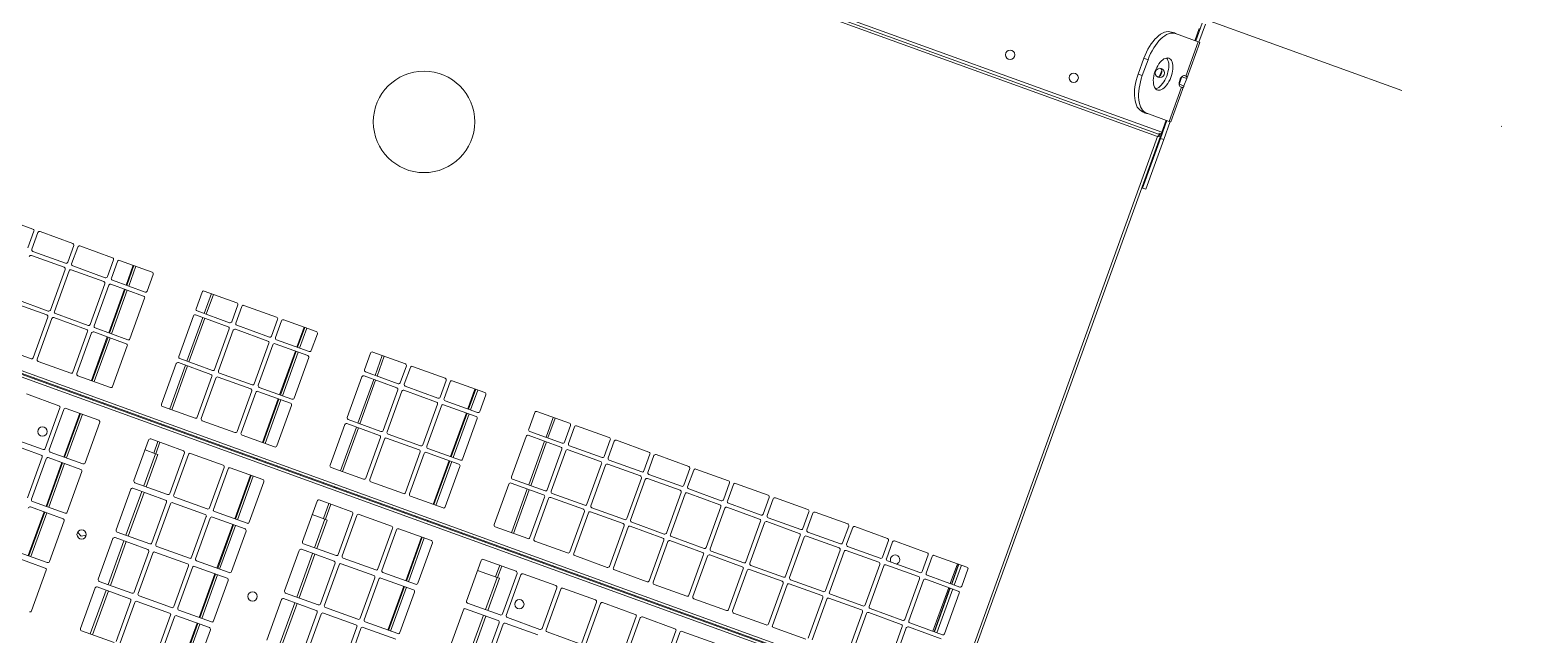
# Model space of a CAD drawing. Header units: metres. Extents: x -17822 to 152406, y -4219 to 19791.
# Drawn here: x 117828.7 to 118006.5, y 5929.7 to 6001.2 of the extents above; entities that cross this region are included whole.
import ezdxf

# ---------------------------------------------------------------- set-up
doc = ezdxf.new("R2010")
doc.units = ezdxf.units.M
doc.header["$LTSCALE"] = 100
doc.header["$MEASUREMENT"] = 0
doc.linetypes.add('DASHDOT2', pattern=[0.5, 0.25, -0.125, 0, -0.125])
doc.layers.get('0').update_dxf_attribs({"color": 9, "lineweight": 9})
doc.layers.add('TEKSAN', color=7, linetype='Continuous', lineweight=9)

# ---------------------------------------------------------------- blocks, each defined once
blk = doc.blocks.new('K500H165_üst')
at = {"color": 7, "linetype": 'Continuous', "lineweight": 15}
for p, q in [((-42.3, 83), (-40.05, 83)), ((-42.3, 82.6), (-40.05, 82.6)), ((-41.57, 82.5), (-40.05, 82.5)), ((-40.05, 82.89), (-40.05, 83.1)), ((-40.05, 83.1), (-35.52, 83.1)), ((-40.05, 82.89), (-40.05, 80.05)), ((-40.05, 82.89), (-35.75, 82.89)), ((-35.75, 82.96), (-35.75, 82.89)), ((-35.75, 82.89), (-35.75, 82.75)), ((-35.54, 82.5), (-34.56, 82.5)), ((-35.52, 82.5), (-35.52, 83.1)), ((-34.58, 83.1), (-35.52, 83.1)), ((-34.58, 83.1), (-30.05, 83.1)), ((-34.58, 83.1), (-34.58, 82.5)), ((-34.35, 82.89), (-34.35, 82.96)), ((-34.35, 82.75), (-34.35, 82.89)), ((-34.35, 82.89), (-30.05, 82.89)), ((-30.05, 83.1), (-30.05, 82.89)), ((-30.05, 83), (-27.8, 83)), ((-30.05, 80.05), (-30.05, 82.89)), ((-30.05, 82.6), (-27.8, 82.6)), ((-30.05, 82.5), (-28.53, 82.5)), ((-28.34, 82.5), (-28.53, 82.5)), ((-28.53, 82.5), (-28.53, -82.5)), ((-28.34, 82.25), (-28.34, 82.5)), ((-28.21, 82.5), (-28.34, 82.5)), ((-28.2, 82.25), (-28.34, 82.25)), ((-28.21, 82.5), (-28.03, 82.5)), ((-28.21, 82.25), (-28.21, 82.5)), ((-28.2, 82.33), (-28.05, 82.33)), ((-28.2, -82.33), (-28.2, 82.33)), ((-28.03, 82.5), (-28.03, 82.35)), ((-28.03, 82.5), (43.98, 82.5)), ((-27.9, 82.2), (43.85, 82.2)), ((-27.9, 82.2), (-27.9, -82.2)), ((-27.8, 82.6), (-27.8, 83)), ((-27.8, 83), (-21.55, 83)), ((-27.8, 82.6), (-21.55, 82.6)), ((-21.55, 82.6), (-21.55, 83)), ((-21.55, 82.5), (-21.55, 82.6)), ((43.85, 82.2), (43.85, -82.2)), ((44.15, 82.33), (44.15, -82.33)), ((44.25, -82.33), (44.25, 82.33)), ((44.55, -82.2), (44.55, 82.2)), ((-40.05, 79.53), (-40.05, 80.05)), ((-30.05, 79.53), (-30.05, 80.05)), ((-35.41, 80), (-34.69, 80)), ((27.65, 78.3), (27.65, 74.2)), ((29.95, 78.5), (27.85, 78.5)), ((30.15, 74.2), (30.15, 78.3)), ((30.65, 78.3), (30.65, 74.2)), ((35.95, 78.5), (30.85, 78.5)), ((36.15, 74.2), (36.15, 78.3)), ((36.65, 78.3), (36.65, 74.2)), ((-36.05, 78.05), (-34.05, 78.05)), ((-36.05, 77.53), (-36.05, 78.05)), ((-36.05, 77.53), (-34.05, 77.53)), ((-34.05, 77.53), (-34.05, 78.05)), ((27.65, 77.6), (30.15, 77.6)), ((30.15, 77.3), (27.65, 77.3)), ((30.15, 77.25), (27.65, 77.25)), ((27.65, 77.1), (30.15, 77.1)), ((30.65, 77.6), (36.15, 77.6)), ((36.15, 77.3), (30.65, 77.3)), ((36.15, 77.25), (30.65, 77.25)), ((30.65, 77.1), (36.15, 77.1)), ((27.65, 73.3), (27.65, 69.2)), ((27.85, 74), (29.95, 74)), ((29.95, 73.5), (27.85, 73.5)), ((30.15, 69.2), (30.15, 73.3)), ((30.65, 73.3), (30.65, 69.2)), ((30.85, 74), (35.95, 74)), ((35.95, 73.5), (30.85, 73.5)), ((36.15, 69.2), (36.15, 73.3)), ((36.65, 73.3), (36.65, 69.2)), ((36.85, 74), (41.95, 74)), ((41.95, 73.5), (36.85, 73.5)), ((27.65, 68.3), (27.65, 64.2)), ((27.85, 69), (29.95, 69)), ((29.95, 68.5), (27.85, 68.5)), ((30.15, 64.2), (30.15, 68.3)), ((30.65, 68.3), (30.65, 64.2)), ((30.85, 69), (35.95, 69)), ((35.95, 68.5), (30.85, 68.5)), ((36.15, 64.2), (36.15, 68.3)), ((36.65, 68.3), (36.65, 64.2)), ((36.85, 69), (41.95, 69)), ((41.95, 68.5), (36.85, 68.5)), ((27.65, 63.3), (27.65, 59.2)), ((27.85, 64), (29.95, 64)), ((29.95, 63.5), (27.85, 63.5)), ((30.15, 59.2), (30.15, 63.3)), ((30.65, 63.3), (30.65, 59.2)), ((30.85, 64), (35.95, 64)), ((35.95, 63.5), (30.85, 63.5)), ((36.15, 59.2), (36.15, 63.3)), ((36.65, 63.3), (36.65, 59.2)), ((36.85, 64), (41.95, 64)), ((41.95, 63.5), (36.85, 63.5)), ((42.15, 59.2), (42.15, 63.3)), ((27.85, 59), (29.95, 59)), ((30.85, 59), (35.95, 59)), ((36.85, 59), (41.95, 59)), ((27.65, 58.3), (27.65, 54.2)), ((29.95, 58.5), (27.85, 58.5)), ((30.15, 54.2), (30.15, 58.3)), ((30.65, 58.3), (30.65, 54.2)), ((35.95, 58.5), (30.85, 58.5)), ((36.15, 54.2), (36.15, 58.3)), ((36.65, 58.3), (36.65, 54.2)), ((41.95, 58.5), (36.85, 58.5)), ((42.15, 54.2), (42.15, 58.3)), ((27.85, 54), (29.95, 54)), ((29.95, 53.5), (27.85, 53.5)), ((30.85, 54), (35.95, 54)), ((35.95, 53.5), (30.85, 53.5)), ((36.85, 54), (41.95, 54)), ((41.95, 53.5), (36.85, 53.5)), ((27.65, 53.3), (27.65, 49.2)), ((30.15, 49.2), (30.15, 53.3)), ((30.65, 53.3), (30.65, 49.2)), ((36.15, 49.2), (36.15, 53.3)), ((36.65, 53.3), (36.65, 49.2)), ((42.15, 49.2), (42.15, 53.3)), ((46.25, 53.3), (46.25, 49.2)), ((27.65, 48.3), (27.65, 44.2)), ((27.85, 49), (29.95, 49)), ((29.95, 48.5), (27.85, 48.5)), ((30.15, 44.2), (30.15, 48.3)), ((30.65, 48.3), (30.65, 44.2)), ((30.85, 49), (35.95, 49)), ((35.95, 48.5), (30.85, 48.5)), ((36.15, 44.2), (36.15, 48.3)), ((36.65, 48.3), (36.65, 44.2)), ((36.85, 49), (41.95, 49)), ((41.95, 48.5), (36.85, 48.5)), ((42.15, 44.2), (42.15, 48.3)), ((46.25, 48.3), (46.25, 44.2)), ((46.45, 49), (51.55, 49)), ((51.55, 48.5), (46.45, 48.5)), ((27.65, 43.3), (27.65, 39.2)), ((27.85, 44), (29.95, 44)), ((29.95, 43.5), (27.85, 43.5)), ((30.15, 39.2), (30.15, 43.3)), ((30.65, 43.3), (30.65, 39.2)), ((30.85, 44), (35.95, 44)), ((35.95, 43.5), (30.85, 43.5)), ((36.15, 39.2), (36.15, 43.3)), ((36.65, 43.3), (36.65, 39.2)), ((36.85, 44), (41.95, 44)), ((41.95, 43.5), (36.85, 43.5)), ((42.15, 39.2), (42.15, 43.3)), ((46.25, 43.3), (46.25, 39.2)), ((46.45, 44), (51.55, 44)), ((51.55, 43.5), (46.45, 43.5)), ((27.65, 38.3), (27.65, 34.2)), ((27.85, 39), (29.95, 39)), ((29.95, 38.5), (27.85, 38.5)), ((30.15, 34.2), (30.15, 38.3)), ((30.65, 38.3), (30.65, 34.2)), ((30.85, 39), (35.95, 39)), ((35.95, 38.5), (30.85, 38.5)), ((36.15, 34.2), (36.15, 38.3)), ((36.65, 38.3), (36.65, 34.2)), ((36.85, 39), (41.95, 39)), ((41.95, 38.5), (36.85, 38.5)), ((42.15, 34.2), (42.15, 38.3)), ((46.25, 38.3), (46.25, 34.2)), ((46.45, 39), (51.55, 39)), ((51.55, 38.5), (46.45, 38.5)), ((51.75, 34.2), (51.75, 38.3)), ((27.85, 34), (29.95, 34)), ((30.85, 34), (35.95, 34)), ((36.85, 34), (41.95, 34)), ((46.45, 34), (51.55, 34)), ((27.65, 33.3), (27.65, 29.2)), ((29.95, 33.5), (27.85, 33.5)), ((30.15, 29.2), (30.15, 33.3)), ((30.65, 33.3), (30.65, 29.2)), ((35.95, 33.5), (30.85, 33.5)), ((36.15, 29.2), (36.15, 33.3)), ((36.65, 33.3), (36.65, 29.2)), ((41.95, 33.5), (36.85, 33.5)), ((42.15, 29.2), (42.15, 33.3)), ((46.25, 33.3), (46.25, 29.2)), ((51.55, 33.5), (46.45, 33.5)), ((51.75, 29.2), (51.75, 33.3)), ((52.45, 33.3), (52.45, 29.2)), ((27.85, 29), (29.95, 29)), ((29.95, 28.5), (27.85, 28.5)), ((30.85, 29), (35.95, 29)), ((35.95, 28.5), (30.85, 28.5)), ((36.85, 29), (41.95, 29)), ((41.95, 28.5), (36.85, 28.5)), ((46.45, 29), (51.55, 29)), ((51.55, 28.5), (46.45, 28.5)), ((52.65, 29), (57.75, 29)), ((57.75, 28.5), (52.65, 28.5)), ((27.65, 28.3), (27.65, 24.2)), ((30.15, 24.2), (30.15, 28.3)), ((30.65, 28.3), (30.65, 24.2)), ((36.15, 24.2), (36.15, 28.3)), ((36.65, 28.3), (36.65, 24.2)), ((42.15, 24.2), (42.15, 28.3)), ((46.25, 28.3), (46.25, 24.2)), ((51.75, 26.75), (47.7, 26.75)), ((47.7, 26.45), (47.7, 26.75)), ((51.75, 24.2), (51.75, 28.3)), ((52.45, 28.3), (52.45, 24.2)), ((57.95, 26.75), (52.45, 26.75)), ((27.65, 26.5), (30.15, 26.5)), ((30.15, 26.25), (27.65, 26.25)), ((30.65, 26.5), (36.15, 26.5)), ((36.15, 26.25), (30.65, 26.25)), ((36.65, 26.5), (42.15, 26.5)), ((42.15, 26.25), (36.65, 26.25)), ((44.15, 26.5), (44.25, 26.5)), ((44.25, 26.25), (44.15, 26.25)), ((46.25, 26.5), (47.7, 26.5)), ((47.7, 26.25), (46.25, 26.25)), ((47.7, 24), (47.7, 26.45)), ((51.75, 26.45), (47.7, 26.45)), ((57.95, 26.45), (52.45, 26.45)), ((27.85, 24), (29.95, 24)), ((30.85, 24), (35.95, 24)), ((36.85, 24), (41.95, 24)), ((46.45, 24), (51.55, 24)), ((52.65, 24), (57.75, 24)), ((29.95, 17.85), (27.85, 17.85)), ((35.95, 17.85), (30.85, 17.85)), ((41.95, 17.85), (36.85, 17.85)), ((51.55, 17.85), (46.45, 17.85)), ((57.75, 17.85), (52.65, 17.85)), ((27.65, 17.65), (27.65, 13.55)), ((27.65, 16.75), (30.15, 16.75)), ((27.65, 16.5), (30.15, 16.5)), ((27.65, 16.41), (30.15, 16.41)), ((30.15, 13.55), (30.15, 17.65)), ((30.65, 17.65), (30.65, 13.55)), ((30.65, 16.75), (36.15, 16.75)), ((30.65, 16.5), (36.15, 16.5)), ((30.65, 16.41), (36.15, 16.41)), ((36.15, 13.55), (36.15, 17.65)), ((36.65, 17.65), (36.65, 13.55)), ((36.65, 16.75), (42.15, 16.75)), ((36.65, 16.5), (42.15, 16.5)), ((36.65, 16.41), (42.15, 16.41)), ((42.15, 13.55), (42.15, 17.65)), ((44.15, 16.75), (44.25, 16.75)), ((44.15, 16.5), (44.25, 16.5)), ((44.15, 16.41), (44.25, 16.41)), ((46.25, 17.65), (46.25, 13.55)), ((46.25, 16.75), (51.75, 16.75)), ((46.25, 16.5), (51.75, 16.5)), ((46.25, 16.41), (51.75, 16.41)), ((51.75, 13.55), (51.75, 17.65)), ((52.45, 17.65), (52.45, 13.55)), ((52.45, 16.75), (57.95, 16.75)), ((52.45, 16.5), (57.95, 16.5)), ((52.45, 16.41), (57.95, 16.41)), ((57.95, 13.55), (57.95, 17.65)), ((58.65, 17.65), (58.65, 13.55)), ((27.65, 12.65), (27.65, 8.55)), ((27.85, 13.35), (29.95, 13.35)), ((29.95, 12.85), (27.85, 12.85)), ((30.15, 8.55), (30.15, 12.65)), ((30.65, 12.65), (30.65, 8.55)), ((30.85, 13.35), (35.95, 13.35)), ((35.95, 12.85), (30.85, 12.85)), ((36.15, 8.55), (36.15, 12.65)), ((36.65, 12.65), (36.65, 8.55)), ((36.85, 13.35), (41.95, 13.35)), ((41.95, 12.85), (36.85, 12.85)), ((42.15, 8.55), (42.15, 12.65)), ((46.25, 12.65), (46.25, 8.55)), ((46.45, 13.35), (51.55, 13.35)), ((51.55, 12.85), (46.45, 12.85)), ((51.75, 8.55), (51.75, 12.65)), ((52.45, 12.65), (52.45, 8.55)), ((52.65, 13.35), (57.75, 13.35)), ((57.75, 12.85), (52.65, 12.85)), ((57.95, 8.55), (57.95, 12.65)), ((58.65, 12.65), (58.65, 8.55)), ((58.85, 13.35), (63.95, 13.35)), ((63.95, 12.85), (58.85, 12.85)), ((27.65, 7.65), (27.65, 3.55)), ((27.85, 8.35), (29.95, 8.35)), ((29.95, 7.85), (27.85, 7.85)), ((30.15, 3.55), (30.15, 7.65)), ((30.65, 7.65), (30.65, 3.55)), ((30.85, 8.35), (35.95, 8.35)), ((35.95, 7.85), (30.85, 7.85)), ((36.15, 3.55), (36.15, 7.65)), ((36.65, 7.65), (36.65, 3.55)), ((36.85, 8.35), (41.95, 8.35)), ((41.95, 7.85), (36.85, 7.85)), ((42.15, 3.55), (42.15, 7.65)), ((46.25, 7.65), (46.25, 3.55)), ((46.45, 8.35), (51.55, 8.35)), ((51.55, 7.85), (46.45, 7.85)), ((51.75, 3.55), (51.75, 7.65)), ((52.45, 7.65), (52.45, 3.55)), ((52.65, 8.35), (57.75, 8.35)), ((57.75, 7.85), (52.65, 7.85)), ((57.95, 3.55), (57.95, 7.65)), ((58.65, 7.65), (58.65, 3.55)), ((58.85, 8.35), (63.95, 8.35)), ((63.95, 7.85), (58.85, 7.85)), ((27.65, 5), (30.15, 5)), ((30.15, 4.75), (27.65, 4.75)), ((30.65, 5), (36.15, 5)), ((36.15, 4.75), (30.65, 4.75)), ((36.65, 5), (42.15, 5)), ((42.15, 4.75), (36.65, 4.75)), ((44.15, 5), (44.25, 5)), ((44.25, 4.75), (44.15, 4.75)), ((46.25, 5), (48.15, 5)), ((48.15, 4.75), (46.25, 4.75)), ((51.75, 5.25), (48.15, 5.25)), ((48.15, 4.95), (48.15, 5.25)), ((48.15, 3.35), (48.15, 4.95)), ((51.75, 4.95), (48.15, 4.95)), ((57.95, 5.25), (52.45, 5.25)), ((57.95, 4.95), (52.45, 4.95)), ((64.15, 5.25), (58.65, 5.25)), ((64.15, 4.95), (58.65, 4.95)), ((27.85, 3.35), (29.95, 3.35)), ((30.85, 3.35), (35.95, 3.35)), ((36.85, 3.35), (41.95, 3.35)), ((46.45, 3.35), (51.55, 3.35)), ((52.65, 3.35), (57.75, 3.35)), ((58.85, 3.35), (63.95, 3.35)), ((27.65, -3.55), (27.65, -7.65)), ((29.95, -3.35), (27.85, -3.35)), ((30.15, -7.65), (30.15, -3.55)), ((30.65, -3.55), (30.65, -7.65)), ((35.95, -3.35), (30.85, -3.35)), ((36.15, -7.65), (36.15, -3.55)), ((36.65, -3.55), (36.65, -7.65)), ((41.95, -3.35), (36.85, -3.35)), ((42.15, -7.65), (42.15, -3.55)), ((46.25, -3.55), (46.25, -7.65)), ((51.55, -3.35), (46.45, -3.35)), ((51.75, -7.65), (51.75, -3.55)), ((52.45, -3.55), (52.45, -7.65)), ((57.75, -3.35), (52.65, -3.35)), ((57.95, -7.65), (57.95, -3.55)), ((58.65, -3.55), (58.65, -7.65)), ((63.95, -3.35), (58.85, -3.35)), ((64.15, -7.65), (64.15, -3.55)), ((64.85, -3.55), (64.85, -7.65)), ((70.15, -3.35), (65.05, -3.35)), ((27.65, -4.75), (30.15, -4.75)), ((27.65, -5), (30.15, -5)), ((27.65, -5.09), (30.15, -5.09)), ((30.65, -4.75), (36.15, -4.75)), ((30.65, -5), (36.15, -5)), ((30.65, -5.09), (36.15, -5.09)), ((36.65, -4.75), (42.15, -4.75)), ((36.65, -5), (42.15, -5)), ((36.65, -5.09), (42.15, -5.09)), ((44.15, -4.75), (44.25, -4.75)), ((44.15, -5), (44.25, -5)), ((44.15, -5.09), (44.25, -5.09)), ((46.25, -4.75), (51.75, -4.75)), ((46.25, -5), (51.75, -5)), ((46.25, -5.09), (51.75, -5.09)), ((52.45, -4.75), (57.95, -4.75)), ((52.45, -5), (57.95, -5)), ((52.45, -5.09), (57.95, -5.09)), ((58.65, -4.75), (64.15, -4.75)), ((58.65, -5), (64.15, -5)), ((58.65, -5.09), (64.15, -5.09)), ((64.85, -4.75), (70.35, -4.75)), ((64.85, -5), (70.35, -5)), ((64.85, -5.09), (70.35, -5.09)), ((27.65, -8.55), (27.65, -12.65)), ((27.85, -7.85), (29.95, -7.85)), ((29.95, -8.35), (27.85, -8.35)), ((30.15, -12.65), (30.15, -8.55)), ((30.65, -8.55), (30.65, -12.65)), ((30.85, -7.85), (35.95, -7.85)), ((35.95, -8.35), (30.85, -8.35)), ((36.15, -12.65), (36.15, -8.55)), ((36.65, -8.55), (36.65, -12.65)), ((36.85, -7.85), (41.95, -7.85)), ((41.95, -8.35), (36.85, -8.35)), ((42.15, -12.65), (42.15, -8.55)), ((46.25, -8.55), (46.25, -12.65)), ((46.45, -7.85), (51.55, -7.85)), ((51.55, -8.35), (46.45, -8.35)), ((51.75, -12.65), (51.75, -8.55)), ((52.45, -8.55), (52.45, -12.65)), ((52.65, -7.85), (57.75, -7.85)), ((57.75, -8.35), (52.65, -8.35)), ((57.95, -12.65), (57.95, -8.55)), ((58.65, -8.55), (58.65, -12.65)), ((58.85, -7.85), (63.95, -7.85)), ((63.95, -8.35), (58.85, -8.35)), ((64.15, -12.65), (64.15, -8.55)), ((64.85, -8.55), (64.85, -12.65)), ((65.05, -7.85), (70.15, -7.85)), ((70.15, -8.35), (65.05, -8.35)), ((27.65, -13.55), (27.65, -17.65)), ((27.85, -12.85), (29.95, -12.85)), ((29.95, -13.35), (27.85, -13.35)), ((30.15, -17.65), (30.15, -13.55)), ((30.65, -13.55), (30.65, -17.65)), ((30.85, -12.85), (35.95, -12.85)), ((35.95, -13.35), (30.85, -13.35)), ((36.15, -17.65), (36.15, -13.55)), ((36.65, -13.55), (36.65, -17.65)), ((36.85, -12.85), (41.95, -12.85)), ((41.95, -13.35), (36.85, -13.35)), ((42.15, -17.65), (42.15, -13.55)), ((46.25, -13.55), (46.25, -17.65)), ((46.45, -12.85), (51.55, -12.85)), ((51.55, -13.35), (46.45, -13.35)), ((51.75, -17.65), (51.75, -13.55)), ((52.45, -13.55), (52.45, -17.65)), ((52.65, -12.85), (57.75, -12.85)), ((57.75, -13.35), (52.65, -13.35)), ((57.95, -17.65), (57.95, -13.55)), ((58.65, -13.55), (58.65, -17.65)), ((58.85, -12.85), (63.95, -12.85)), ((63.95, -13.35), (58.85, -13.35)), ((64.15, -17.65), (64.15, -13.55)), ((64.85, -13.55), (64.85, -17.65)), ((65.05, -12.85), (70.15, -12.85)), ((70.15, -13.35), (65.05, -13.35)), ((70.35, -17.65), (70.35, -13.55)), ((27.65, -16.5), (30.15, -16.5)), ((30.15, -16.75), (27.65, -16.75)), ((30.65, -16.5), (36.15, -16.5)), ((36.15, -16.75), (30.65, -16.75)), ((36.65, -16.5), (42.15, -16.5)), ((42.15, -16.75), (36.65, -16.75)), ((44.15, -16.5), (44.25, -16.5)), ((44.25, -16.75), (44.15, -16.75)), ((46.25, -16.5), (47.7, -16.5)), ((47.7, -16.75), (46.25, -16.75)), ((51.75, -16.25), (47.7, -16.25)), ((47.7, -16.55), (47.7, -16.25)), ((47.7, -17.85), (47.7, -16.55)), ((51.75, -16.55), (47.7, -16.55)), ((57.95, -16.25), (52.45, -16.25)), ((57.95, -16.55), (52.45, -16.55)), ((64.15, -16.25), (58.65, -16.25)), ((64.15, -16.55), (58.65, -16.55)), ((70.35, -16.25), (64.85, -16.25)), ((70.35, -16.55), (64.85, -16.55)), ((27.85, -17.85), (29.95, -17.85)), ((30.85, -17.85), (35.95, -17.85)), ((36.85, -17.85), (41.95, -17.85)), ((46.45, -17.85), (51.55, -17.85)), ((52.65, -17.85), (57.75, -17.85)), ((58.85, -17.85), (63.95, -17.85)), ((65.05, -17.85), (70.15, -17.85)), ((59.85, -21.5), (59.54, -20.96)), ((59.54, -22.04), (59.85, -21.5)), ((27.65, -24.2), (27.65, -28.3)), ((29.95, -24), (27.85, -24)), ((30.15, -28.3), (30.15, -24.2)), ((30.65, -24.2), (30.65, -28.3)), ((35.95, -24), (30.85, -24)), ((36.15, -28.3), (36.15, -24.2)), ((36.65, -24.2), (36.65, -28.3)), ((41.95, -24), (36.85, -24)), ((42.15, -28.3), (42.15, -24.2)), ((46.25, -28.3), (46.25, -24.2)), ((46.45, -24), (51.55, -24)), ((51.75, -24.2), (51.75, -28.3)), ((52.45, -28.3), (52.45, -24.2)), ((52.65, -24), (57.75, -24)), ((57.95, -24.2), (57.95, -28.3)), ((58.65, -28.3), (58.65, -24.2)), ((58.85, -24), (63.95, -24)), ((64.15, -24.2), (64.15, -28.3)), ((64.85, -28.3), (64.85, -24.2)), ((65.05, -24), (70.15, -24)), ((27.65, -26.25), (30.15, -26.25)), ((27.65, -26.5), (30.15, -26.5)), ((27.65, -26.59), (30.15, -26.59)), ((30.65, -26.25), (36.15, -26.25)), ((30.65, -26.5), (36.15, -26.5)), ((30.65, -26.59), (36.15, -26.59)), ((36.65, -26.25), (42.15, -26.25)), ((36.65, -26.5), (42.15, -26.5)), ((36.65, -26.59), (42.15, -26.59)), ((44.15, -26.25), (44.25, -26.25)), ((44.15, -26.5), (44.25, -26.5)), ((44.15, -26.59), (44.25, -26.59)), ((46.25, -26.25), (51.75, -26.25)), ((46.25, -26.5), (51.75, -26.5)), ((46.25, -26.59), (51.75, -26.59)), ((52.45, -26.25), (57.95, -26.25)), ((52.45, -26.5), (57.95, -26.5)), ((52.45, -26.59), (57.95, -26.59)), ((58.65, -26.25), (64.15, -26.25)), ((58.65, -26.5), (64.15, -26.5)), ((58.65, -26.59), (64.15, -26.59)), ((27.65, -29.2), (27.65, -33.3)), ((27.85, -28.5), (29.95, -28.5)), ((29.95, -29), (27.85, -29)), ((30.15, -33.3), (30.15, -29.2)), ((30.65, -29.2), (30.65, -33.3)), ((30.85, -28.5), (35.95, -28.5)), ((35.95, -29), (30.85, -29)), ((36.15, -33.3), (36.15, -29.2)), ((36.65, -29.2), (36.65, -33.3)), ((36.85, -28.5), (41.95, -28.5)), ((41.95, -29), (36.85, -29)), ((42.15, -33.3), (42.15, -29.2)), ((46.25, -33.3), (46.25, -29.2)), ((51.55, -28.5), (46.45, -28.5)), ((46.45, -29), (51.55, -29)), ((51.75, -29.2), (51.75, -33.3)), ((52.45, -33.3), (52.45, -29.2)), ((57.75, -28.5), (52.65, -28.5)), ((52.65, -29), (57.75, -29)), ((27.85, -33.5), (29.95, -33.5)), ((30.85, -33.5), (35.95, -33.5)), ((36.85, -33.5), (41.95, -33.5)), ((27.65, -34.2), (27.65, -38.3)), ((29.95, -34), (27.85, -34)), ((30.15, -38.3), (30.15, -34.2)), ((30.65, -34.2), (30.65, -38.3)), ((35.95, -34), (30.85, -34)), ((36.15, -38.3), (36.15, -34.2)), ((36.65, -34.2), (36.65, -38.3)), ((41.95, -34), (36.85, -34)), ((42.15, -38.3), (42.15, -34.2)), ((27.85, -38.5), (29.95, -38.5)), ((29.95, -39), (27.85, -39)), ((27.65, -39.2), (27.65, -43.3))]:
    blk.add_line(p, q, dxfattribs=at)
at = {"color": 252, "linetype": 'DASHDOT2'}
blk.add_lwpolyline([(-143.35, 82.5), (-42.85, 82.5), (-42.85, 183, 0.414214)], format="xyb", close=True, dxfattribs=at)
at = {"color": 7, "linetype": 'Continuous', "lineweight": 15, "flags": 128}
for points in [[(-35.75, 82.75), (-35.73, 82.67), (-35.68, 82.6), (-35.6, 82.53), (-35.49, 82.48), (-35.35, 82.43), (-35.21, 82.41), (-35.05, 82.4), (-34.89, 82.41), (-34.75, 82.43), (-34.61, 82.48), (-34.5, 82.53), (-34.42, 82.6), (-34.37, 82.67), (-34.35, 82.75)], [(-27.9, 82.2), (-27.9, 82.2)], [(-40.05, 80.13), (-40.08, 80.04), (-40.1, 79.9)], [(-40.05, 80.05), (-40.03, 79.85), (-39.97, 79.66), (-39.88, 79.47), (-39.75, 79.28), (-39.58, 79.11), (-39.38, 78.94), (-39.14, 78.78), (-38.88, 78.64), (-38.59, 78.5), (-38.27, 78.39), (-37.94, 78.29), (-37.58, 78.2), (-37.21, 78.14), (-36.83, 78.09), (-36.44, 78.06), (-36.05, 78.05)], [(-37.05, 80.3), (-37.03, 80.17), (-36.98, 80.04), (-36.89, 79.91), (-36.77, 79.79), (-36.62, 79.68), (-36.44, 79.58), (-36.24, 79.49), (-36.01, 79.42), (-35.77, 79.37), (-35.51, 79.33), (-35.25, 79.3), (-34.98, 79.3), (-34.72, 79.31), (-34.46, 79.34), (-34.21, 79.39), (-33.97, 79.46), (-33.76, 79.54), (-33.57, 79.63), (-33.4, 79.73), (-33.26, 79.85), (-33.16, 79.97), (-33.09, 80.1), (-33.05, 80.23), (-33.05, 80.37), (-33.09, 80.5), (-33.16, 80.63), (-33.26, 80.75), (-33.4, 80.87), (-33.57, 80.97), (-33.76, 81.06), (-33.97, 81.14), (-34.21, 81.21), (-34.46, 81.25), (-34.72, 81.29), (-34.98, 81.3), (-35.25, 81.29), (-35.51, 81.27), (-35.77, 81.23), (-36.01, 81.18), (-36.24, 81.1), (-36.44, 81.02), (-36.62, 80.92), (-36.77, 80.81), (-36.89, 80.69), (-36.98, 80.56), (-37.03, 80.43), (-37.05, 80.3)], [(-36.98, 80.04), (-36.98, 80.04), (-36.89, 80.17), (-36.77, 80.29), (-36.62, 80.4), (-36.44, 80.5), (-36.24, 80.58), (-36.01, 80.66), (-35.77, 80.71), (-35.51, 80.75), (-35.25, 80.77), (-34.98, 80.78), (-34.72, 80.77), (-34.46, 80.73), (-34.21, 80.69), (-33.97, 80.62), (-33.76, 80.54), (-33.57, 80.45), (-33.4, 80.35), (-33.26, 80.23), (-33.16, 80.11), (-33.12, 80.04)], [(-34.05, 78.05), (-33.66, 78.06), (-33.27, 78.09), (-32.89, 78.14), (-32.52, 78.2), (-32.16, 78.29), (-31.83, 78.39), (-31.51, 78.5), (-31.22, 78.64), (-30.96, 78.78), (-30.72, 78.94), (-30.52, 79.11), (-30.35, 79.28), (-30.22, 79.47), (-30.13, 79.66), (-30.07, 79.85), (-30.05, 80.05)], [(-40.1, 79.9), (-40.08, 79.76), (-40.05, 79.67)], [(-40.05, 79.53), (-40.03, 79.33), (-39.97, 79.14), (-39.88, 78.95), (-39.75, 78.76), (-39.58, 78.59), (-39.38, 78.42), (-39.14, 78.26), (-38.88, 78.12), (-38.59, 77.98), (-38.27, 77.87), (-37.94, 77.77), (-37.58, 77.68), (-37.21, 77.62), (-36.83, 77.57), (-36.44, 77.54), (-36.05, 77.53)], [(-34.05, 77.53), (-33.66, 77.54), (-33.27, 77.57), (-32.89, 77.62), (-32.52, 77.68), (-32.16, 77.77), (-31.83, 77.87), (-31.51, 77.98), (-31.22, 78.12), (-30.96, 78.26), (-30.72, 78.42), (-30.52, 78.59), (-30.35, 78.76), (-30.22, 78.95), (-30.13, 79.14), (-30.07, 79.33), (-30.05, 79.53)]]:
    blk.add_lwpolyline(points, dxfattribs=at)
at = {"color": 7, "linetype": 'Continuous', "lineweight": 15}
for centre, radius in [((-35.05, 79.9), 0.55), ((-31.05, 70.5), 0.55), ((-31.05, 62.5), 0.55), ((49.78, 30), 0.55), ((0, 0), 6), ((59.65, 0), 0.55), ((59.65, -21.5), 0.55), ((49.78, -30), 0.55)]:
    blk.add_circle(centre, radius, dxfattribs=at)
for centre, radius, start, end in [((-35.05, 79.4), 0.7, 38.6822, 141.3178), ((-30.55, 79.9), 0.55, 335.38, 24.62), ((27.85, 78.3), 0.2, 90, 180), ((29.95, 78.3), 0.2, 0, 90), ((30.85, 78.3), 0.2, 90, 180), ((35.95, 78.3), 0.2, 0, 90), ((27.85, 74.2), 0.2, 180, 270), ((27.85, 73.3), 0.2, 90, 180), ((29.95, 74.2), 0.2, 270, 0), ((29.95, 73.3), 0.2, 0, 90), ((30.85, 74.2), 0.2, 180, 270), ((30.85, 73.3), 0.2, 90, 180), ((35.95, 74.2), 0.2, 270, 0), ((35.95, 73.3), 0.2, 0, 90), ((36.85, 74.2), 0.2, 180, 270), ((36.85, 73.3), 0.2, 90, 180), ((29.7, 70), 0.55, 35.0968, 180), ((29.7, 70), 0.55, 180, 324.9032), ((27.85, 69.2), 0.2, 180, 270), ((27.85, 68.3), 0.2, 90, 180), ((29.95, 69.2), 0.2, 270, 0), ((29.95, 68.3), 0.2, 0, 90), ((30.85, 69.2), 0.2, 180, 270), ((30.85, 68.3), 0.2, 90, 180), ((35.95, 69.2), 0.2, 270, 0), ((35.95, 68.3), 0.2, 0, 90), ((36.85, 69.2), 0.2, 180, 270), ((36.85, 68.3), 0.2, 90, 180), ((27.85, 64.2), 0.2, 180, 270), ((29.95, 64.2), 0.2, 270, 0), ((30.85, 64.2), 0.2, 180, 270), ((35.95, 64.2), 0.2, 270, 0), ((36.85, 64.2), 0.2, 180, 270), ((27.85, 63.3), 0.2, 90, 180), ((29.95, 63.3), 0.2, 0, 90), ((30.85, 63.3), 0.2, 90, 180), ((35.95, 63.3), 0.2, 0, 90), ((36.85, 63.3), 0.2, 90, 180), ((27.85, 59.2), 0.2, 180, 270), ((29.95, 59.2), 0.2, 270, 0), ((30.85, 59.2), 0.2, 180, 270), ((35.95, 59.2), 0.2, 270, 0), ((36.85, 59.2), 0.2, 180, 270), ((41.95, 59.2), 0.2, 270, 0), ((27.85, 58.3), 0.2, 90, 180), ((29.95, 58.3), 0.2, 0, 90), ((30.85, 58.3), 0.2, 90, 180), ((35.95, 58.3), 0.2, 0, 90), ((36.85, 58.3), 0.2, 90, 180), ((41.95, 58.3), 0.2, 0, 90), ((27.85, 54.2), 0.2, 180, 270), ((27.85, 53.3), 0.2, 90, 180), ((29.95, 54.2), 0.2, 270, 0), ((29.95, 53.3), 0.2, 0, 90), ((30.85, 54.2), 0.2, 180, 270), ((30.85, 53.3), 0.2, 90, 180), ((35.95, 54.2), 0.2, 270, 0), ((35.95, 53.3), 0.2, 0, 90), ((36.85, 54.2), 0.2, 180, 270), ((36.85, 53.3), 0.2, 90, 180), ((41.95, 54.2), 0.2, 270, 0), ((41.95, 53.3), 0.2, 0, 90), ((27.85, 49.2), 0.2, 180, 270), ((27.85, 48.3), 0.2, 90, 180), ((29.95, 49.2), 0.2, 270, 0), ((29.95, 48.3), 0.2, 0, 90), ((30.85, 49.2), 0.2, 180, 270), ((30.85, 48.3), 0.2, 90, 180), ((35.95, 49.2), 0.2, 270, 0), ((35.95, 48.3), 0.2, 0, 90), ((36.85, 49.2), 0.2, 180, 270), ((36.85, 48.3), 0.2, 90, 180), ((41.95, 49.2), 0.2, 270, 0), ((41.95, 48.3), 0.2, 0, 90), ((46.45, 49.2), 0.2, 180, 270), ((46.45, 48.3), 0.2, 90, 180), ((27.85, 44.2), 0.2, 180, 270), ((27.85, 43.3), 0.2, 90, 180), ((29.95, 44.2), 0.2, 270, 0), ((29.95, 43.3), 0.2, 0, 90), ((30.85, 44.2), 0.2, 180, 270), ((30.85, 43.3), 0.2, 90, 180), ((35.95, 44.2), 0.2, 270, 0), ((35.95, 43.3), 0.2, 0, 90), ((36.85, 44.2), 0.2, 180, 270), ((36.85, 43.3), 0.2, 90, 180), ((41.95, 44.2), 0.2, 270, 0), ((41.95, 43.3), 0.2, 0, 90), ((46.45, 44.2), 0.2, 180, 270), ((46.45, 43.3), 0.2, 90, 180), ((27.85, 39.2), 0.2, 180, 270), ((29.95, 39.2), 0.2, 270, 0), ((30.85, 39.2), 0.2, 180, 270), ((35.95, 39.2), 0.2, 270, 0), ((36.85, 39.2), 0.2, 180, 270), ((41.95, 39.2), 0.2, 270, 0), ((46.45, 39.2), 0.2, 180, 270), ((27.85, 38.3), 0.2, 90, 180), ((29.95, 38.3), 0.2, 0, 90), ((30.85, 38.3), 0.2, 90, 180), ((35.95, 38.3), 0.2, 0, 90), ((36.85, 38.3), 0.2, 90, 180), ((41.95, 38.3), 0.2, 0, 90), ((46.45, 38.3), 0.2, 90, 180), ((27.85, 34.2), 0.2, 180, 270), ((29.95, 34.2), 0.2, 270, 0), ((30.85, 34.2), 0.2, 180, 270), ((35.95, 34.2), 0.2, 270, 0), ((36.85, 34.2), 0.2, 180, 270), ((41.95, 34.2), 0.2, 270, 0), ((46.45, 34.2), 0.2, 180, 270), ((51.55, 34.2), 0.2, 270, 0), ((27.85, 33.3), 0.2, 90, 180), ((29.95, 33.3), 0.2, 0, 90), ((30.85, 33.3), 0.2, 90, 180), ((35.95, 33.3), 0.2, 0, 90), ((36.85, 33.3), 0.2, 90, 180), ((41.95, 33.3), 0.2, 0, 90), ((46.45, 33.3), 0.2, 90, 180), ((51.55, 33.3), 0.2, 0, 90), ((27.85, 29.2), 0.2, 180, 270), ((27.85, 28.3), 0.2, 90, 180), ((29.95, 29.2), 0.2, 270, 0), ((29.95, 28.3), 0.2, 0, 90), ((30.85, 29.2), 0.2, 180, 270), ((30.85, 28.3), 0.2, 90, 180), ((35.95, 29.2), 0.2, 270, 0), ((35.95, 28.3), 0.2, 0, 90), ((36.85, 29.2), 0.2, 180, 270), ((36.85, 28.3), 0.2, 90, 180), ((41.95, 29.2), 0.2, 270, 0), ((41.95, 28.3), 0.2, 0, 90), ((46.45, 29.2), 0.2, 180, 270), ((46.45, 28.3), 0.2, 90, 180), ((51.55, 29.2), 0.2, 270, 0), ((51.55, 28.3), 0.2, 0, 90), ((52.65, 29.2), 0.2, 180, 270), ((52.65, 28.3), 0.2, 90, 180), ((27.85, 24.2), 0.2, 180, 270), ((29.95, 24.2), 0.2, 270, 0), ((30.85, 24.2), 0.2, 180, 270), ((35.95, 24.2), 0.2, 270, 0), ((36.85, 24.2), 0.2, 180, 270), ((41.95, 24.2), 0.2, 270, 0), ((46.45, 24.2), 0.2, 180, 270), ((51.55, 24.2), 0.2, 270, 0), ((52.65, 24.2), 0.2, 180, 270), ((27.85, 17.65), 0.2, 90, 180), ((29.95, 17.65), 0.2, 0, 90), ((30.85, 17.65), 0.2, 90, 180), ((35.95, 17.65), 0.2, 0, 90), ((36.85, 17.65), 0.2, 90, 180), ((41.95, 17.65), 0.2, 0, 90), ((46.45, 17.65), 0.2, 90, 180), ((51.55, 17.65), 0.2, 0, 90), ((52.65, 17.65), 0.2, 90, 180), ((57.75, 17.65), 0.2, 0, 90), ((27.85, 13.55), 0.2, 180, 270), ((27.85, 12.65), 0.2, 90, 180), ((29.95, 13.55), 0.2, 270, 0), ((29.95, 12.65), 0.2, 0, 90), ((30.85, 13.55), 0.2, 180, 270), ((30.85, 12.65), 0.2, 90, 180), ((35.95, 13.55), 0.2, 270, 0), ((35.95, 12.65), 0.2, 0, 90), ((36.85, 13.55), 0.2, 180, 270), ((36.85, 12.65), 0.2, 90, 180), ((41.95, 13.55), 0.2, 270, 0), ((41.95, 12.65), 0.2, 0, 90), ((46.45, 13.55), 0.2, 180, 270), ((46.45, 12.65), 0.2, 90, 180), ((51.55, 13.55), 0.2, 270, 0), ((51.55, 12.65), 0.2, 0, 90), ((52.65, 13.55), 0.2, 180, 270), ((52.65, 12.65), 0.2, 90, 180), ((57.75, 13.55), 0.2, 270, 0), ((57.75, 12.65), 0.2, 0, 90), ((58.85, 13.55), 0.2, 180, 270), ((58.85, 12.65), 0.2, 90, 180), ((27.85, 8.55), 0.2, 180, 270), ((27.85, 7.65), 0.2, 90, 180), ((29.95, 8.55), 0.2, 270, 0), ((29.95, 7.65), 0.2, 0, 90), ((30.85, 8.55), 0.2, 180, 270), ((30.85, 7.65), 0.2, 90, 180), ((35.95, 8.55), 0.2, 270, 0), ((35.95, 7.65), 0.2, 0, 90), ((36.85, 8.55), 0.2, 180, 270), ((36.85, 7.65), 0.2, 90, 180), ((41.95, 8.55), 0.2, 270, 0), ((41.95, 7.65), 0.2, 0, 90), ((46.45, 8.55), 0.2, 180, 270), ((46.45, 7.65), 0.2, 90, 180), ((51.55, 8.55), 0.2, 270, 0), ((51.55, 7.65), 0.2, 0, 90), ((52.65, 8.55), 0.2, 180, 270), ((52.65, 7.65), 0.2, 90, 180), ((57.75, 8.55), 0.2, 270, 0), ((57.75, 7.65), 0.2, 0, 90), ((58.85, 8.55), 0.2, 180, 270), ((58.85, 7.65), 0.2, 90, 180), ((27.85, 3.55), 0.2, 180, 270), ((29.95, 3.55), 0.2, 270, 0), ((30.85, 3.55), 0.2, 180, 270), ((35.95, 3.55), 0.2, 270, 0), ((36.85, 3.55), 0.2, 180, 270), ((41.95, 3.55), 0.2, 270, 0), ((46.45, 3.55), 0.2, 180, 270), ((51.55, 3.55), 0.2, 270, 0), ((52.65, 3.55), 0.2, 180, 270), ((57.75, 3.55), 0.2, 270, 0), ((58.85, 3.55), 0.2, 180, 270), ((27.85, -3.55), 0.2, 90, 180), ((29.95, -3.55), 0.2, 0, 90), ((30.85, -3.55), 0.2, 90, 180), ((35.95, -3.55), 0.2, 0, 90), ((36.85, -3.55), 0.2, 90, 180), ((41.95, -3.55), 0.2, 0, 90), ((46.45, -3.55), 0.2, 90, 180), ((51.55, -3.55), 0.2, 0, 90), ((52.65, -3.55), 0.2, 90, 180), ((57.75, -3.55), 0.2, 0, 90), ((58.85, -3.55), 0.2, 90, 180), ((63.95, -3.55), 0.2, 0, 90), ((65.05, -3.55), 0.2, 90, 180), ((27.85, -7.65), 0.2, 180, 270), ((27.85, -8.55), 0.2, 90, 180), ((29.95, -7.65), 0.2, 270, 0), ((29.95, -8.55), 0.2, 0, 90), ((30.85, -7.65), 0.2, 180, 270), ((30.85, -8.55), 0.2, 90, 180), ((35.95, -7.65), 0.2, 270, 0), ((35.95, -8.55), 0.2, 0, 90), ((36.85, -7.65), 0.2, 180, 270), ((36.85, -8.55), 0.2, 90, 180), ((41.95, -7.65), 0.2, 270, 0), ((41.95, -8.55), 0.2, 0, 90), ((46.45, -7.65), 0.2, 180, 270), ((46.45, -8.55), 0.2, 90, 180), ((51.55, -7.65), 0.2, 270, 0), ((51.55, -8.55), 0.2, 0, 90), ((52.65, -7.65), 0.2, 180, 270), ((52.65, -8.55), 0.2, 90, 180), ((57.75, -7.65), 0.2, 270, 0), ((57.75, -8.55), 0.2, 0, 90), ((58.85, -7.65), 0.2, 180, 270), ((58.85, -8.55), 0.2, 90, 180), ((63.95, -7.65), 0.2, 270, 0), ((63.95, -8.55), 0.2, 0, 90), ((65.05, -7.65), 0.2, 180, 270), ((65.05, -8.55), 0.2, 90, 180), ((27.85, -12.65), 0.2, 180, 270), ((27.85, -13.55), 0.2, 90, 180), ((29.95, -12.65), 0.2, 270, 0), ((29.95, -13.55), 0.2, 0, 90), ((30.85, -12.65), 0.2, 180, 270), ((30.85, -13.55), 0.2, 90, 180), ((35.95, -12.65), 0.2, 270, 0), ((35.95, -13.55), 0.2, 0, 90), ((36.85, -12.65), 0.2, 180, 270), ((36.85, -13.55), 0.2, 90, 180), ((41.95, -12.65), 0.2, 270, 0), ((41.95, -13.55), 0.2, 0, 90), ((46.45, -12.65), 0.2, 180, 270), ((46.45, -13.55), 0.2, 90, 180), ((51.55, -12.65), 0.2, 270, 0), ((51.55, -13.55), 0.2, 0, 90), ((52.65, -12.65), 0.2, 180, 270), ((52.65, -13.55), 0.2, 90, 180), ((57.75, -12.65), 0.2, 270, 0), ((57.75, -13.55), 0.2, 0, 90), ((58.85, -12.65), 0.2, 180, 270), ((58.85, -13.55), 0.2, 90, 180), ((63.95, -12.65), 0.2, 270, 0), ((63.95, -13.55), 0.2, 0, 90), ((65.05, -12.65), 0.2, 180, 270), ((65.05, -13.55), 0.2, 90, 180), ((27.85, -17.65), 0.2, 180, 270), ((29.95, -17.65), 0.2, 270, 0), ((30.85, -17.65), 0.2, 180, 270), ((35.95, -17.65), 0.2, 270, 0), ((36.85, -17.65), 0.2, 180, 270), ((41.95, -17.65), 0.2, 270, 0), ((46.45, -17.65), 0.2, 180, 270), ((51.55, -17.65), 0.2, 270, 0), ((52.65, -17.65), 0.2, 180, 270), ((57.75, -17.65), 0.2, 270, 0), ((58.85, -17.65), 0.2, 180, 270), ((63.95, -17.65), 0.2, 270, 0), ((65.05, -17.65), 0.2, 180, 270), ((70.15, -17.65), 0.2, 270, 0), ((27.85, -24.2), 0.2, 90, 180), ((29.95, -24.2), 0.2, 0, 90), ((30.85, -24.2), 0.2, 90, 180), ((35.95, -24.2), 0.2, 0, 90), ((36.85, -24.2), 0.2, 90, 180), ((41.95, -24.2), 0.2, 0, 90), ((46.45, -24.2), 0.2, 90, 180), ((51.55, -24.2), 0.2, 0, 90), ((52.65, -24.2), 0.2, 90, 180), ((57.75, -24.2), 0.2, 0, 90), ((58.85, -24.2), 0.2, 90, 180), ((63.95, -24.2), 0.2, 0, 90), ((65.05, -24.2), 0.2, 90, 180), ((70.15, -24.2), 0.2, 0, 90), ((27.85, -28.3), 0.2, 180, 270), ((29.95, -28.3), 0.2, 270, 0), ((30.85, -28.3), 0.2, 180, 270), ((35.95, -28.3), 0.2, 270, 0), ((36.85, -28.3), 0.2, 180, 270), ((41.95, -28.3), 0.2, 270, 0), ((46.45, -28.3), 0.2, 180, 270), ((51.55, -28.3), 0.2, 270, 0), ((52.65, -28.3), 0.2, 180, 270), ((57.75, -28.3), 0.2, 270, 0), ((58.85, -28.3), 0.2, 180, 270), ((27.85, -29.2), 0.2, 90, 180), ((29.95, -29.2), 0.2, 0, 90), ((30.85, -29.2), 0.2, 90, 180), ((35.95, -29.2), 0.2, 0, 90), ((36.85, -29.2), 0.2, 90, 180), ((41.95, -29.2), 0.2, 0, 90), ((46.45, -29.2), 0.2, 90, 180), ((51.55, -29.2), 0.2, 0, 90), ((52.65, -29.2), 0.2, 90, 180), ((27.85, -33.3), 0.2, 180, 270), ((29.95, -33.3), 0.2, 270, 0), ((30.85, -33.3), 0.2, 180, 270), ((35.95, -33.3), 0.2, 270, 0), ((36.85, -33.3), 0.2, 180, 270), ((41.95, -33.3), 0.2, 270, 0), ((27.85, -34.2), 0.2, 90, 180), ((29.95, -34.2), 0.2, 0, 90), ((30.85, -34.2), 0.2, 90, 180), ((35.95, -34.2), 0.2, 0, 90), ((36.85, -34.2), 0.2, 90, 180), ((41.95, -34.2), 0.2, 0, 90), ((27.85, -38.3), 0.2, 180, 270), ((27.85, -39.2), 0.2, 90, 180), ((29.95, -38.3), 0.2, 270, 0), ((30.85, -38.3), 0.2, 180, 270)]:
    blk.add_arc(centre, radius, start, end, dxfattribs=at)
for points, knots in [([(-35.52, 83.1), (-35.55, 83.1), (-35.62, 83.1), (-35.69, 83.08), (-35.73, 83.04), (-35.74, 82.99), (-35.75, 82.96)], [0, 0, 0, 0, 0.238095, 0.464652, 0.702488, 1, 1, 1, 1]), ([(-34.35, 82.96), (-34.35, 82.98), (-34.36, 83.01), (-34.38, 83.05), (-34.42, 83.08), (-34.48, 83.1), (-34.55, 83.1), (-34.58, 83.1)], [0, 0, 0, 0, 0.191437, 0.369481, 0.53615, 0.747928, 1, 1, 1, 1]), ([(-28.2, 82.33), (-28.2, 82.33), (-28.19, 82.33), (-28.17, 82.32), (-28.13, 82.31), (-28.09, 82.29), (-28.01, 82.25), (-27.94, 82.22), (-27.9, 82.2)], [0, 0, 0, 0, 0.1602164, 0.3032612, 0.4295814, 0.5399738, 0.7169851, 1, 1, 1, 1]), ([(-28.05, 82.33), (-28.05, 82.33), (-28.05, 82.33), (-28.03, 82.32), (-28.02, 82.31), (-27.99, 82.29), (-27.95, 82.25), (-27.92, 82.22), (-27.9, 82.2)], [0, 0, 0, 0, 0.143441, 0.273388, 0.391447, 0.499939, 0.687865, 1, 1, 1, 1]), ([(-27.9, 82.2), (-27.92, 82.24), (-27.95, 82.31), (-28, 82.41), (-28.02, 82.47), (-28.03, 82.5), (-28.03, 82.5), (-28.03, 82.5)], [0, 0, 0, 0, 0.250878, 0.500017, 0.724437, 0.922332, 1, 1, 1, 1]), ([(-27.9, 82.2), (-27.92, 82.22), (-27.96, 82.26), (-28, 82.3), (-28.02, 82.33), (-28.03, 82.35), (-28.03, 82.35), (-28.03, 82.35)], [0, 0, 0, 0, 0.337981, 0.547302, 0.717668, 0.888559, 1, 1, 1, 1])]:
    blk.add_open_spline(points, degree=3, knots=knots, dxfattribs=at)

msp = doc.modelspace()

# ---------------------------------------------------------------- block references
at = {"layer": 'TEKSAN', "rotation": 250.1125129141476}
msp.add_blockref('K500H165_üst', (117875.27, 5990.38), dxfattribs=at)

doc.saveas('drawing.dxf')
